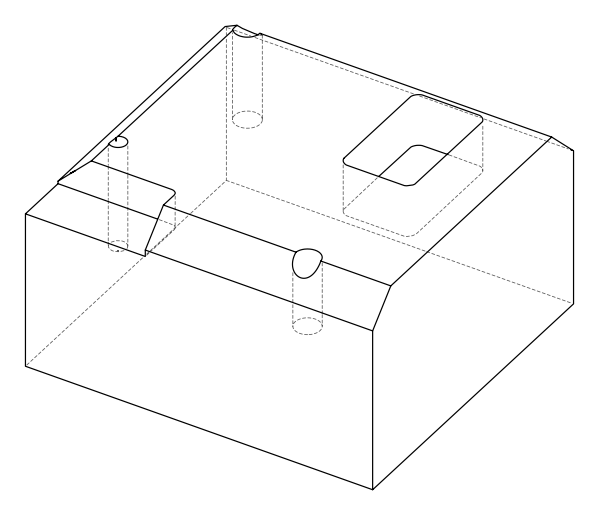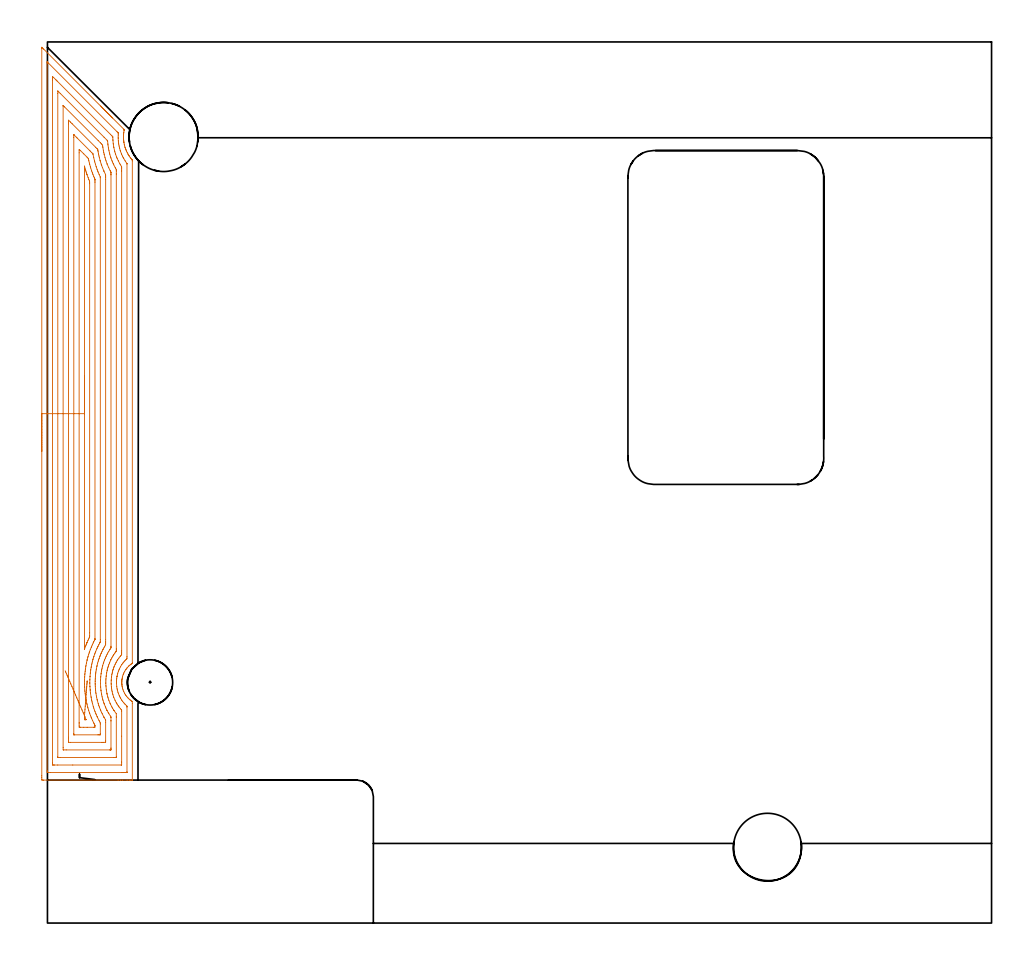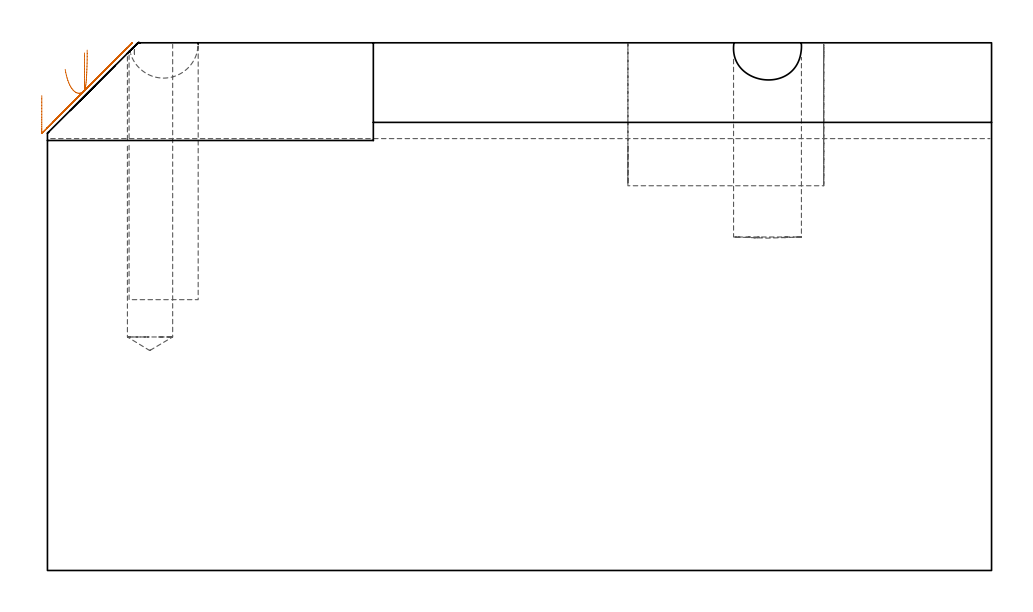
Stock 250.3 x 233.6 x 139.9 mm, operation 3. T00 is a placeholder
(PLAN: 9 operations, 6 tool changes, 76 min)
(1 INDEXABLE_INSERT_DRILL_BLIND_HOLE_FROM_SOLID | STEP1POCKET | NXT0302_007 | 0.22 min | 13118 mm3)
(2 AREA_MILL | FG_CHAMFER_SURFACE | UGT0205_001 | 10.58 min | 37646 mm3)
(3 AREA_MILL_1 | FG_CHAMFER_SURFACE_1 | UGT0205_001 | 13.51 min | 58361 mm3)
(4 AREA_MILL_2 | FG_CHAMFER_SURFACE_2 | UGT0205_001 | 17.55 min | 76101 mm3)
(5 MILL_CORNER_NOTCH_RECTANGULAR | CORNER_NOTCH_RECTANGULAR | NXT0201_009 | Follow Part, ap 2, ae 75% | 18.86 min | 80553 mm3)
(6 MILL_RECTANGULAR_POCKET | POCKET_RECTANGULAR_STRAIGHT | NXT0201_011 | Follow Part, ap 3, ae 75% | 14.23 min | 172552 mm3)
(7 MILL_BLIND_HOLE_FROM_SOLID_MATERIAL | STEP1POCKET_1 | NXT0201_012 | Spiral | 0.67 min | 17382 mm3)
(8 SPOT_DRILL | STEP1POCKET_2 | NXT0321_9005460120000 | 0.03 min | 7 mm3)
(9 DRILL_BLIND_HOLE_INTO_CENTER | STEP1POCKET_2 | UGT0301_515 | 0.34 min | 8913 mm3)
(TOOL NXT0302_007 | Index. Insert Drill 18mm [880-D1800L25-05] | D18 PA176 FL90 Z2)
(TOOL UGT0205_001 | Chamfer Mill 20 x 3 x 45 deg. | D20 FL50 Z2)
(TOOL NXT0201_009 | ENDMILL 8mm [2P460-0800-NA 1630] | D8 FL26 Z6)
(TOOL NXT0201_011 | ENDMILL 12mm [2P460-1200-NA 1630] | D12 FL38 Z6)
(TOOL NXT0201_012 | ENDMILL 16mm [2P460-1600-NA 1630] | D16 FL38 Z6)
(TOOL NXT0321_9005460120000 | NC Spot Drill, 142deg, 12mm, Carbide, Uncoated | D12 PA142 FL30 Z2)
(TOOL UGT0301_515 | Carbide Drill 12.0 mm | D12 PA118 FL101 Z2)
(OP 3 AREA_MILL_1)
G17 G21 G94 G90
T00 M6
G54
G17 G0 G90 X-1.5 Y125.05 S1061 M3
G43 Z149.9 H0
Z125.9
G94 G1 Y125.088 Z125.028 F250.
Y125.202 Z124.163
Y125.391 Z123.312
Y125.653 Z122.48
Y125.987 Z121.674
Y126.39 Z120.9
Y126.859 Z120.164
Y127.39 Z119.472
Y127.979 Z118.829
Y128.622 Z118.24
Y129.314 Z117.708
Y130.05 Z117.24
Y130.824 Z116.837
Y131.63 Z116.503
Y132.462 Z116.241
Y133.314 Z116.052
Y134.179 Z115.938
Y135.05 Z115.9
Y231.912
X-1.495 Y232.172 Z115.905
X-1.493 Y232.182 Z115.906
X-1.472 Y232.172 Z115.928
X-1.365 Y232.065 Z116.035
X-1.002 Y231.704 Z116.394
X14.095 Y216.605 Z131.495
X14.319 Y216.382 Z131.717
X14.481 Y216.221 Z131.876
X14.641 Y216.06 Z132.039
X14.766 Y215.936 Z132.163
X14.924 Y215.779 Z132.319
X15.079 Y215.622 Z132.477
X15.212 Y215.489 Z132.61
X15.366 Y215.336 Z132.761
X15.517 Y215.184 Z132.915
X15.659 Y215.042 Z133.057
X15.809 Y214.894 Z133.204
X15.955 Y214.746 Z133.353
X16.106 Y214.595 Z133.504
X16.251 Y214.451 Z133.647
X16.393 Y214.308 Z133.791
X16.553 Y214.148 Z133.951
X16.693 Y214.009 Z134.089
X16.831 Y213.87 Z134.229
X17. Y213.701 Z134.398
X17.136 Y213.566 Z134.532
X17.269 Y213.432 Z134.667
X20.233 Y210.468 Z137.631
X20.358 Y210.341 Z137.758
X20.319 Y210.126 Z137.716
X20.306 Y210.057 Z137.703
X20.242 Y209.644 Z137.642
X20.237 Y209.611 Z137.637
X20.199 Y209.232 Z137.592
X20.191 Y209.164 Z137.586
X20.163 Y208.718 Z137.561
X20.162 Y208.612 Z137.559
X20.163 Y208.503 Z137.554
X20.16 Y208.31 Z137.553
Y208.227 Z137.559
X20.176 Y207.824 Z137.574
X20.211 Y207.445 Z137.605
X20.216 Y207.378 Z137.612
X20.218 Y207.362 Z137.615
X20.233 Y207.254 Z137.631
X20.243 Y207.181 Z137.641
X20.269 Y206.998 Z137.665
X20.278 Y206.931 Z137.675
X20.36 Y206.485 Z137.76
X20.396 Y206.338 Z137.796
X20.468 Y206.037 Z137.868
X20.579 Y205.657 Z137.977
X20.598 Y205.592 Z137.996
X20.625 Y205.512 Z138.024
X20.702 Y205.291 Z138.097
X20.732 Y205.21 Z138.126
X20.801 Y205.02 Z138.2
X20.811 Y204.993 Z138.211
X20.937 Y204.699 Z138.334
X21.154 Y204.25 Z138.554
X21.359 Y203.87 Z138.756
X21.393 Y203.806 Z138.79
X21.539 Y203.562 Z138.936
X21.629 Y203.423 Z139.026
X21.693 Y203.323 Z139.09
X21.938 Y202.976 Z139.336
X21.982 Y202.914 Z139.38
X22.14 Y202.708 Z139.539
X22.306 Y202.506 Z139.705
X22.335 Y202.471 Z139.735
X22.444 Y202.344 Z139.843
X22.472 Y202.311 Z139.866
X22.498 Y202.273 Z139.885
X22.5 Y202.082 Z139.9
Y68.912
X22.493 Y68.881 Z139.892
X22.489 Y68.868 Z139.888
X22.444 Y68.837 Z139.842
X22.329 Y68.76 Z139.728
X22.202 Y68.666 Z139.601
X22.111 Y68.6 Z139.511
X21.946 Y68.465 Z139.345
X21.693 Y68.257 Z139.09
X21.56 Y68.134 Z138.956
X21.5 Y68.079 Z138.897
X21.144 Y67.685 Z138.542
X21.053 Y67.571 Z138.45
X20.811 Y67.273 Z138.21
X20.786 Y67.236 Z138.185
X20.752 Y67.186 Z138.15
X20.486 Y66.747 Z137.883
X20.45 Y66.677 Z137.847
X20.252 Y66.294 Z137.652
X20.217 Y66.207 Z137.617
X20.08 Y65.869 Z137.477
X19.931 Y65.439 Z137.328
X19.921 Y65.401 Z137.318
X19.908 Y65.337 Z137.304
X19.824 Y64.955 Z137.222
X19.786 Y64.724 Z137.185
X19.753 Y64.508 Z137.147
X19.749 Y64.443 Z137.14
X19.726 Y64.184 Z137.123
X19.723 Y64.134 Z137.117
X19.717 Y64.061 Z137.112
X19.716 Y63.799 Z137.105
X19.714 Y63.615 Z137.109
X19.726 Y63.443 Z137.121
X19.743 Y63.225 Z137.133
X19.745 Y63.167 Z137.139
X19.758 Y63.065 Z137.155
X19.806 Y62.722 Z137.201
X19.819 Y62.655 Z137.214
X19.861 Y62.44 Z137.26
X19.919 Y62.208 Z137.317
X19.93 Y62.162 Z137.329
X20.041 Y61.829 Z137.44
X20.223 Y61.378 Z137.622
X20.436 Y60.936 Z137.834
X20.616 Y60.627 Z138.015
X20.811 Y60.329 Z138.21
X21.028 Y60.043 Z138.427
X21.35 Y59.684 Z138.749
X21.692 Y59.343 Z139.091
X21.914 Y59.15 Z139.313
X21.996 Y59.086 Z139.396
X22.137 Y58.978 Z139.537
X22.371 Y58.811 Z139.769
X22.444 Y58.762 Z139.843
X22.453 Y58.755 Z139.85
X22.5 Y58.719 Z139.883
Y58.186 Z139.9
Y38.077
X22.497 Y37.91 Z139.888
X22.479 Y37.908 Z139.87
X22.106 Y37.9 Z139.505
X21.818 Z139.217
X21.117 Z138.512
X19.882 Z137.279
X19.348 Z136.742
X18.73 Z136.126
X-1.002 Y37.901 Z116.395
X-1.214 Y37.903 Z116.184
X-1.492 Y37.909 Z115.906
X-1.495 Y38.026 Z115.903
X-1.499 Y38.524 Z115.901
X-1.5 Y39.027 Z115.9
Y135.05
X-0.086 Z117.314
Y228.001
X-0.084 Y228.189 Z117.316
X-0.081 Y228.283 Z117.319
X-0.08 Y228.314 Z117.32
X-0.056 Y228.295 Z117.344
X0.032 Y228.212 Z117.432
X0.248 Y228.001 Z117.648
X18.463 Y209.787 Z135.863
X18.737 Y209.508 Z136.137
X18.77 Y209.471 Z136.17
X18.782 Y209.454 Z136.182
Y209.428
X18.779 Y209.339 Z136.179
X18.762 Y208.93 Z136.162
X18.749 Y208.339 Z136.149
X18.757 Y208.041 Z136.157
X18.79 Y207.445 Z136.19
X18.802 Y207.273 Z136.202
X18.823 Y207.082 Z136.223
X18.895 Y206.551 Z136.295
X18.992 Y206.016 Z136.392
X19.073 Y205.657 Z136.473
X19.158 Y205.313 Z136.558
X19.294 Y204.817 Z136.694
X19.312 Y204.764 Z136.712
X19.348 Y204.657 Z136.748
X19.646 Y203.87 Z137.046
X19.895 Y203.317 Z137.295
X20.07 Y202.976 Z137.47
X20.233 Y202.673 Z137.633
X20.587 Y202.082 Z137.987
X21.038 Y201.414 Z138.438
X21.079 Y201.35 Z138.479
X21.081 Y201.327 Z138.481
X21.085 Y201.221 Z138.485
Y70.699
X21.079 Y70.269 Z138.479
X21.067 Y70.067 Z138.467
X20.959 Y69.966 Z138.359
X20.791 Y69.805 Z138.191
X20.516 Y69.519 Z137.916
X20.233 Y69.203 Z137.633
X20.1 Y69.045 Z137.5
X19.994 Y68.912 Z137.394
X19.718 Y68.538 Z137.118
X19.394 Y68.018 Z136.794
X19.383 Y68. Z136.783
X19.348 Y67.933 Z136.748
X19.08 Y67.395 Z136.48
X18.966 Y67.124 Z136.366
X18.821 Y66.762 Z136.221
X18.637 Y66.23 Z136.037
X18.613 Y66.155 Z136.013
X18.597 Y66.095 Z135.997
X18.463 Y65.501 Z135.863
X18.438 Y65.362 Z135.838
X18.434 Y65.337 Z135.834
X18.376 Y64.935 Z135.776
X18.338 Y64.57 Z135.738
X18.328 Y64.443 Z135.728
X18.307 Y64.078 Z135.707
X18.304 Y63.71 Z135.704
X18.305 Y63.549 Z135.705
X18.365 Y62.755 Z135.765
X18.377 Y62.655 Z135.777
X18.463 Y62.086 Z135.863
X18.531 Y61.762 Z135.931
X18.54 Y61.723 Z135.94
X18.554 Y61.669 Z135.954
X18.693 Y61.206 Z136.093
X18.808 Y60.868 Z136.208
X19.047 Y60.278 Z136.447
X19.195 Y59.974 Z136.595
X19.348 Y59.673 Z136.748
X19.71 Y59.08 Z137.11
X19.928 Y58.772 Z137.328
X20.233 Y58.395 Z137.633
X20.415 Y58.187 Z137.815
X20.569 Y58.026 Z137.969
X20.93 Y57.658 Z138.33
X21.079 Y57.507 Z138.479
X21.081 Y57.485 Z138.481
X21.084 Y57.432 Z138.484
X21.086 Y57.325 Z138.486
Y57.293
X21.085 Y40.096 Z138.485
X21.084 Y39.988 Z138.484
X21.081 Y39.935 Z138.481
X21.08 Y39.916 Z138.48
X21.046 Y39.91 Z138.446
X20.637 Y39.902 Z138.037
X20.233 Y39.901 Z137.633
X19.755 Y39.9 Z137.155
X0.767 Z118.167
X0.289 Y39.901 Z117.689
X0.04 Y39.906 Z117.44
X-0.076 Y39.91 Z117.324
X-0.085 Y40.279 Z117.315
Y40.311
X-0.086 Y135.05 Z117.314
X1.328 Z118.728
X1.329 Y223.533 Z118.729
X1.33 Y223.859 Z118.73
X1.334 Y224.426 Z118.734
X1.335 Y224.445 Z118.735
X1.366 Y224.426 Z118.766
X1.652 Y224.146 Z119.052
X2.268 Y223.533 Z119.668
X2.537 Y223.264 Z119.937
X16.693 Y209.107 Z134.093
X17.075 Y208.722 Z134.475
X17.266 Y208.526 Z134.666
X17.311 Y208.478 Z134.711
X17.323 Y208.428 Z134.723
X17.327 Y208.339 Z134.727
X17.358 Y207.667 Z134.758
X17.372 Y207.445 Z134.772
X17.435 Y206.696 Z134.835
X17.454 Y206.551 Z134.854
X17.578 Y205.724 Z134.978
X17.59 Y205.657 Z134.99
X17.593 Y205.642 Z134.993
X17.795 Y204.764 Z135.195
X17.874 Y204.465 Z135.274
X18.052 Y203.87 Z135.452
X18.321 Y203.12 Z135.721
X18.377 Y202.976 Z135.777
X18.463 Y202.771 Z135.863
X18.785 Y202.082 Z136.185
X19.132 Y201.406 Z136.532
X19.261 Y201.188 Z136.661
X19.348 Y201.044 Z136.748
X19.631 Y200.58 Z137.031
X19.656 Y200.537 Z137.056
X19.665 Y200.489 Z137.065
X19.668 Y200.404 Z137.068
X19.67 Y200.295 Z137.07
X19.671 Y199.968 Z137.071
X19.672 Y199.401 Z137.072
X19.671 Y72.16 Z137.071
X19.67 Y71.593 Z137.07
X19.667 Y71.27 Z137.067
X19.665 Y71.161 Z137.065
X19.604 Y71.074 Z137.004
X19.348 Y70.774 Z136.748
X19.314 Y70.734 Z136.714
X19.286 Y70.699 Z136.686
X18.926 Y70.231 Z136.326
X18.622 Y69.805 Z136.022
X18.559 Y69.708 Z135.959
X18.463 Y69.551 Z135.863
X18.23 Y69.147 Z135.63
X18.108 Y68.912 Z135.508
X17.929 Y68.557 Z135.329
X17.694 Y68.018 Z135.094
X17.66 Y67.936 Z135.06
X17.578 Y67.728 Z134.978
X17.424 Y67.28 Z134.824
X17.373 Y67.124 Z134.773
X17.284 Y66.826 Z134.684
X17.227 Y66.585 Z134.627
X17.149 Y66.23 Z134.549
X17.073 Y65.847 Z134.473
X16.99 Y65.337 Z134.39
X16.961 Y65.067 Z134.361
X16.91 Y64.443 Z134.31
X16.898 Y64.237 Z134.298
X16.891 Y63.549 Z134.291
X16.898 Y63.342 Z134.298
X16.95 Y62.655 Z134.35
X16.977 Y62.368 Z134.377
X17.071 Y61.762 Z134.471
X17.152 Y61.331 Z134.552
X17.264 Y60.868 Z134.664
X17.358 Y60.539 Z134.758
X17.514 Y60.039 Z134.914
X17.537 Y59.974 Z134.937
X17.578 Y59.867 Z134.978
X17.916 Y59.08 Z135.316
X18.251 Y58.401 Z135.651
X18.379 Y58.187 Z135.779
X18.463 Y58.053 Z135.863
X18.761 Y57.595 Z136.161
X18.976 Y57.293 Z136.376
X19.348 Y56.835 Z136.748
X19.548 Y56.602 Z136.948
X19.639 Y56.493 Z137.039
X19.66 Y56.467 Z137.06
X19.665 Y56.444 Z137.065
X19.667 Y56.399 Z137.067
X19.671 Y56.073 Z137.071
X19.672 Y49.532 Z137.072
X19.671 Y42.666 Z137.071
X19.667 Y42.099 Z137.067
X19.665 Y41.937 Z137.065
X19.657 Y41.91 Z137.057
X19.61 Y41.905 Z137.01
X19.543 Y41.901 Z136.943
X6.715 Y41.9 Z124.115
X2.734 Z120.134
X1.849 Z119.249
X1.652 Y41.903 Z119.052
X1.456 Y41.908 Z118.856
X1.335 Y41.912 Z118.735
X1.332 Y41.99 Z118.732
X1.331 Y42.099 Z118.731
X1.329 Y42.426 Z118.729
X1.328 Y135.05 Z118.728
X2.743 Z120.143
Y219.957
X2.745 Y220.505 Z120.145
X2.747 Y220.562 Z120.147
X2.748 Y220.588 Z120.148
X2.784 Y220.555 Z120.184
X2.985 Y220.36 Z120.385
X3.394 Y219.957 Z120.794
X3.422 Y219.93 Z120.822
X15.013 Y208.339 Z132.413
X15.809 Y207.541 Z133.209
X15.902 Y207.445 Z133.302
X15.934 Y207.406 Z133.334
X15.943 Y207.371 Z133.343
X15.952 Y207.3 Z133.352
X16.023 Y206.551 Z133.423
X16.048 Y206.31 Z133.448
X16.147 Y205.657 Z133.547
X16.211 Y205.251 Z133.611
X16.313 Y204.764 Z133.713
X16.459 Y204.107 Z133.859
X16.522 Y203.87 Z133.922
X16.693 Y203.261 Z134.093
X16.785 Y202.976 Z134.185
X16.832 Y202.836 Z134.232
X17.115 Y202.082 Z134.515
X17.218 Y201.825 Z134.618
X17.432 Y201.336 Z134.832
X17.501 Y201.188 Z134.901
X17.578 Y201.029 Z134.978
X17.96 Y200.295 Z135.36
X18.101 Y200.034 Z135.501
X18.236 Y199.787 Z135.636
X18.25 Y199.616 Z135.65
X18.253 Y199.401 Z135.653
X18.257 Y198.715 Z135.657
Y198.507
Y72.695
X18.256 Y72.487 Z135.656
X18.252 Y72.144 Z135.652
X18.25 Y72.104 Z135.65
X18.238 Y72.072 Z135.638
X18.2 Y72.017 Z135.6
X18.133 Y71.926 Z135.533
X17.885 Y71.593 Z135.285
X17.757 Y71.413 Z135.157
X17.578 Y71.152 Z134.978
X17.405 Y70.874 Z134.805
X17.301 Y70.699 Z134.701
X17.08 Y70.309 Z134.48
X16.817 Y69.805 Z134.217
X16.776 Y69.722 Z134.176
X16.693 Y69.544 Z134.093
X16.507 Y69.1 Z133.907
X16.431 Y68.912 Z133.831
X16.26 Y68.456 Z133.66
X16.108 Y68.018 Z133.508
X16.036 Y67.788 Z133.436
X15.952 Y67.498 Z133.352
X15.859 Y67.124 Z133.259
X15.849 Y67.083 Z133.249
X15.809 Y66.9 Z133.209
X15.7 Y66.34 Z133.1
X15.682 Y66.23 Z133.082
X15.584 Y65.564 Z132.984
X15.559 Y65.337 Z132.959
X15.511 Y64.744 Z132.911
X15.491 Y64.443 Z132.891
X15.48 Y63.881 Z132.88
X15.477 Y63.549 Z132.877
X15.505 Y62.962 Z132.905
X15.528 Y62.655 Z132.928
X15.59 Y61.983 Z132.99
X15.624 Y61.762 Z133.024
X15.761 Y60.916 Z133.161
X15.77 Y60.868 Z133.17
X15.809 Y60.682 Z133.209
X15.994 Y59.974 Z133.394
X16.069 Y59.711 Z133.469
X16.278 Y59.08 Z133.678
X16.597 Y58.284 Z133.997
X16.639 Y58.187 Z134.039
X16.693 Y58.065 Z134.093
X17.077 Y57.293 Z134.477
X17.26 Y56.972 Z134.66
X17.578 Y56.45 Z134.978
X17.61 Y56.399 Z135.01
X17.668 Y56.308 Z135.068
X18.25 Y55.505 Z135.65
X18.256 Y54.821 Z135.656
X18.257 Y54.612 Z135.657
Y44.095
X18.255 Y43.996 Z135.655
X18.253 Y43.937 Z135.653
X18.251 Y43.912 Z135.651
X18.231 Y43.91 Z135.631
X18.014 Y43.905 Z135.414
X17.578 Y43.9 Z134.978
X3.422 Z120.822
X2.983 Y43.904 Z120.383
X2.771 Y43.908 Z120.171
X2.75 Y43.91 Z120.15
X2.748 Y43.925 Z120.148
X2.745 Y43.964 Z120.145
X2.743 Y44.02 Z120.143
Y135.05
X4.157 Z121.557
X4.158 Y216.533 Z121.558
X4.161 Y216.685 Z121.561
X4.163 Y216.724 Z121.563
X4.164 Y216.725 Z121.564
X4.178 Y216.716 Z121.578
X4.236 Y216.664 Z121.636
X4.307 Y216.595 Z121.707
X4.52 Y216.382 Z121.92
X13.457 Y207.445 Z130.857
X14.039 Y206.859 Z131.439
X14.34 Y206.551 Z131.74
X14.61 Y206.254 Z132.01
X14.655 Y205.928 Z132.055
X14.696 Y205.657 Z132.096
X14.817 Y204.871 Z132.217
X14.837 Y204.764 Z132.237
X14.924 Y204.323 Z132.324
X15.024 Y203.87 Z132.424
X15.054 Y203.738 Z132.454
X15.253 Y202.976 Z132.653
X15.387 Y202.509 Z132.787
X15.522 Y202.082 Z132.922
X15.809 Y201.28 Z133.209
X15.842 Y201.188 Z133.242
X15.864 Y201.133 Z133.264
X16.232 Y200.295 Z133.632
X16.63 Y199.465 Z134.03
X16.693 Y199.341 Z134.093
X16.784 Y199.159 Z134.184
X16.821 Y199.081 Z134.221
X16.836 Y199.045 Z134.236
X16.838 Y198.961 Z134.238
X16.842 Y198.658 Z134.242
X16.843 Y198.507 Z134.243
Y198.356
Y73.381
X16.842 Y73.23 Z134.242
X16.839 Y73.078 Z134.239
X16.836 Y72.981 Z134.236
X16.804 Y72.916 Z134.204
X16.693 Y72.747 Z134.093
X16.59 Y72.591 Z133.99
X16.522 Y72.487 Z133.922
X16.253 Y72.038 Z133.653
X15.991 Y71.593 Z133.391
X15.926 Y71.474 Z133.326
X15.809 Y71.25 Z133.209
X15.628 Y70.882 Z133.028
X15.542 Y70.699 Z132.942
X15.354 Y70.265 Z132.754
X15.165 Y69.805 Z132.565
X15.097 Y69.631 Z132.497
X14.924 Y69.164 Z132.324
X14.86 Y68.977 Z132.26
X14.839 Y68.912 Z132.239
X14.654 Y68.291 Z132.054
X14.584 Y68.018 Z131.984
X14.482 Y67.571 Z131.882
X14.389 Y67.124 Z131.789
X14.331 Y66.829 Z131.731
X14.237 Y66.23 Z131.637
X14.212 Y66.056 Z131.612
X14.132 Y65.337 Z131.532
X14.125 Y65.25 Z131.525
X14.071 Y64.443 Z131.471
X14.069 Y64.412 Z131.469
X14.056 Y63.549 Z131.456
X14.057 Y63.532 Z131.457
X14.101 Y62.655 Z131.501
X14.106 Y62.588 Z131.506
X14.184 Y61.762 Z131.584
X14.202 Y61.597 Z131.602
X14.32 Y60.868 Z131.72
X14.379 Y60.525 Z131.779
X14.491 Y59.974 Z131.891
X14.645 Y59.362 Z132.045
X14.725 Y59.08 Z132.125
X14.924 Y58.437 Z132.324
X15.01 Y58.187 Z132.41
X15.06 Y58.049 Z132.46
X15.375 Y57.293 Z132.775
X15.494 Y57.013 Z132.894
X15.763 Y56.445 Z133.163
X15.786 Y56.399 Z133.186
X15.809 Y56.355 Z133.209
X16.108 Y55.808 Z133.508
X16.289 Y55.505 Z133.689
X16.693 Y54.869 Z134.093
X16.832 Y54.656 Z134.232
X16.836 Y54.612 Z134.236
X16.839 Y54.464 Z134.239
X16.843 Y53.718 Z134.243
Y53.567
Y46.417
X16.841 Y46.265 Z134.241
X16.836 Y45.964 Z134.236
X16.832 Y45.909 Z134.232
X16.817 Y45.906 Z134.217
X16.776 Y45.903 Z134.176
X16.693 Y45.901 Z134.093
X16.469 Y45.9 Z133.869
X4.967 Y45.901 Z122.367
X4.307 Y45.908 Z121.707
X4.213 Y45.91 Z121.613
X4.164 Y45.921 Z121.564
X4.157 Y46.568 Z121.557
Y135.05
X5.571 Z122.971
X5.572 Y211.914 Z122.972
X5.574 Y212.421 Z122.974
X5.578 Y212.807 Z122.978
X5.582 Y212.86 Z122.982
X5.64 Y212.807 Z123.04
X6.076 Y212.375 Z123.476
X6.539 Y211.914 Z123.939
X12.795 Y205.657 Z130.195
X13.154 Y205.295 Z130.554
X13.284 Y205.16 Z130.684
X13.314 Y205.126 Z130.714
X13.33 Y205.067 Z130.73
X13.349 Y204.963 Z130.749
X13.384 Y204.764 Z130.784
X13.433 Y204.482 Z130.833
X13.551 Y203.87 Z130.951
X13.659 Y203.36 Z131.059
X13.75 Y202.976 Z131.15
X13.952 Y202.17 Z131.352
X13.977 Y202.082 Z131.377
X14.039 Y201.87 Z131.439
X14.257 Y201.188 Z131.657
X14.376 Y200.848 Z131.776
X14.584 Y200.295 Z131.984
X14.924 Y199.469 Z132.324
X14.953 Y199.401 Z132.353
X14.975 Y199.349 Z132.375
X15.37 Y198.507 Z132.77
X15.422 Y198.377 Z132.822
X15.424 Y198.252 Z132.824
X15.427 Y197.999 Z132.827
X15.429 Y197.613 Z132.829
Y197.103
Y75.168
X15.428 Y74.659 Z132.828
X15.426 Y74.274 Z132.826
X15.422 Y73.771 Z132.822
X15.195 Y73.381 Z132.595
X15.095 Y73.208 Z132.495
X14.924 Y72.908 Z132.324
X14.776 Y72.636 Z132.176
X14.698 Y72.487 Z132.098
X14.477 Y72.044 Z131.877
X14.268 Y71.593 Z131.668
X14.198 Y71.433 Z131.598
X14.039 Y71.061 Z131.439
X13.936 Y70.804 Z131.336
X13.896 Y70.699 Z131.296
X13.698 Y70.15 Z131.098
X13.578 Y69.805 Z130.978
X13.476 Y69.48 Z130.876
X13.308 Y68.912 Z130.708
X13.275 Y68.789 Z130.675
X13.154 Y68.294 Z130.554
X13.105 Y68.068 Z130.505
X13.095 Y68.018 Z130.495
X12.96 Y67.32 Z130.36
X12.928 Y67.124 Z130.328
X12.84 Y66.548 Z130.24
X12.801 Y66.23 Z130.201
X12.749 Y65.746 Z130.149
X12.714 Y65.337 Z130.114
X12.687 Y64.915 Z130.087
X12.661 Y64.443 Z130.061
X12.654 Y64.055 Z130.054
X12.648 Y63.549 Z130.048
X12.663 Y63.152 Z130.063
X12.688 Y62.655 Z130.088
X12.72 Y62.201 Z130.12
X12.759 Y61.762 Z130.159
X12.815 Y61.211 Z130.215
X12.868 Y60.868 Z130.268
X12.985 Y60.145 Z130.385
X13.018 Y59.974 Z130.418
X13.154 Y59.3 Z130.554
X13.209 Y59.08 Z130.609
X13.228 Y59.006 Z130.628
X13.458 Y58.187 Z130.858
X13.597 Y57.739 Z130.997
X13.747 Y57.293 Z131.147
X14.039 Y56.55 Z131.439
X14.1 Y56.399 Z131.5
X14.145 Y56.292 Z131.545
X14.371 Y55.793 Z131.771
X14.512 Y55.505 Z131.912
X14.924 Y54.692 Z132.324
X14.967 Y54.612 Z132.367
X15.021 Y54.513 Z132.421
X15.373 Y53.932 Z132.773
X15.416 Y53.86 Z132.816
X15.422 Y53.812 Z132.822
X15.424 Y53.718 Z132.824
X15.428 Y53.208 Z132.828
Y48.355
X15.427 Y48.1 Z132.827
X15.424 Y47.973 Z132.824
X15.422 Y47.918 Z132.822
X15.366 Y47.909 Z132.766
X14.924 Y47.903 Z132.324
X14.489 Y47.9 Z131.889
X6.076 Y47.901 Z123.476
X5.638 Y47.904 Z123.038
X5.582 Y47.91 Z122.982
X5.578 Y47.964 Z122.978
X5.574 Y48.355 Z122.974
X5.572 Y48.865 Z122.972
X5.571 Y49.249 Z122.971
Y135.05
X6.985 Z124.385
Y208.339
X6.988 Y208.756 Z124.388
X6.991 Y208.963 Z124.391
X6.992 Y208.998 Z124.392
X7.026 Y208.968 Z124.426
X7.09 Y208.908 Z124.49
X7.664 Y208.339 Z125.064
X7.846 Y208.157 Z125.246
X11.24 Y204.764 Z128.64
X11.385 Y204.618 Z128.785
X11.756 Y204.244 Z129.156
X11.942 Y204.053 Z129.342
X12.034 Y203.957 Z129.434
X12.064 Y203.911 Z129.464
X12.074 Y203.87 Z129.474
X12.254 Y202.991 Z129.654
X12.27 Y202.922 Z129.67
X12.473 Y202.082 Z129.873
X12.543 Y201.806 Z129.943
X12.714 Y201.188 Z130.114
X12.908 Y200.543 Z130.308
X12.992 Y200.295 Z130.392
X13.154 Y199.834 Z130.554
X13.318 Y199.401 Z130.718
X13.423 Y199.129 Z130.823
X13.69 Y198.507 Z131.09
X13.997 Y197.806 Z131.397
X14.008 Y197.745 Z131.408
X14.014 Y197.639 Z131.414
Y197.613
Y75.168
X14.01 Y74.734 Z131.41
X14.008 Y74.52 Z131.408
X13.936 Y74.378 Z131.336
X13.882 Y74.274 Z131.282
X13.627 Y73.797 Z131.027
X13.411 Y73.381 Z130.811
X13.325 Y73.208 Z130.725
X13.154 Y72.848 Z130.554
X13.043 Y72.599 Z130.443
X12.995 Y72.487 Z130.395
X12.783 Y71.968 Z130.183
X12.634 Y71.593 Z130.034
X12.534 Y71.326 Z129.934
X12.306 Y70.699 Z129.706
X12.296 Y70.672 Z129.696
X12.27 Y70.59 Z129.67
X12.091 Y69.986 Z129.491
X12.04 Y69.805 Z129.44
X11.903 Y69.282 Z129.303
X11.816 Y68.912 Z129.216
X11.738 Y68.555 Z129.138
X11.628 Y68.018 Z129.028
X11.589 Y67.811 Z128.989
X11.477 Y67.124 Z128.877
X11.465 Y67.043 Z128.865
X11.385 Y66.429 Z128.785
X11.366 Y66.25 Z128.766
X11.364 Y66.23 Z128.764
X11.295 Y65.427 Z128.695
X11.289 Y65.337 Z128.689
X11.248 Y64.581 Z128.648
X11.244 Y64.443 Z128.644
X11.233 Y63.702 Z128.633
X11.234 Y63.549 Z128.634
X11.26 Y62.781 Z128.66
X11.267 Y62.655 Z128.667
X11.322 Y61.825 Z128.722
X11.328 Y61.762 Z128.728
X11.385 Y61.153 Z128.785
X11.416 Y60.868 Z128.816
X11.42 Y60.832 Z128.82
X11.56 Y59.974 Z128.96
X11.598 Y59.759 Z128.998
X11.731 Y59.08 Z129.131
X11.826 Y58.635 Z129.226
X11.942 Y58.187 Z129.342
X12.149 Y57.415 Z129.549
X12.186 Y57.293 Z129.586
X12.27 Y57.029 Z129.67
X12.482 Y56.399 Z129.882
X12.614 Y56.051 Z130.014
X12.835 Y55.505 Z130.235
X12.93 Y55.279 Z130.33
X13.154 Y54.76 Z130.554
X13.223 Y54.612 Z130.623
X13.287 Y54.477 Z130.687
X13.676 Y53.718 Z131.076
X13.859 Y53.357 Z131.259
X14.008 Y53.062 Z131.408
X14.014 Y52.849 Z131.414
Y52.824
Y50.143
X14.008 Y49.928 Z131.408
X14.003 Y49.91 Z131.403
X13.923 Y49.906 Z131.323
X13.795 Y49.902 Z131.195
X13.635 Y49.901 Z131.035
X13.394 Y49.9 Z130.794
X7.074 Y49.901 Z124.474
X7.047 Y49.902 Z124.447
X7.022 Y49.905 Z124.422
X6.999 Y49.909 Z124.399
X6.992 Y49.938 Z124.392
X6.986 Y50.117 Z124.386
Y50.143
X6.985 Y135.05 Z124.385
X8.399 Z125.799
X8.4 Y204.203 Z125.8
X8.404 Y204.764 Z125.804
X8.407 Y205.091 Z125.807
X8.73 Y204.815 Z126.13
X8.787 Y204.764 Z126.187
X9.615 Y203.938 Z127.015
X10.5 Y203.053 Z127.9
X10.577 Y202.976 Z127.977
X10.656 Y202.894 Z128.056
X10.815 Y202.727 Z128.215
X10.851 Y202.621 Z128.251
X10.979 Y202.082 Z128.379
X11.131 Y201.445 Z128.531
X11.197 Y201.188 Z128.597
X11.385 Y200.483 Z128.785
X11.44 Y200.295 Z128.84
X11.465 Y200.214 Z128.865
X11.727 Y199.401 Z129.127
X11.918 Y198.862 Z129.318
X12.054 Y198.507 Z129.454
X12.27 Y197.961 Z129.67
X12.415 Y197.613 Z129.815
X12.522 Y197.358 Z129.922
X12.575 Y197.223 Z129.975
X12.594 Y197.171 Z129.994
X12.596 Y197.139 Z129.996
X12.599 Y196.999 Z129.999
X12.6 Y196.72 Z130.
Y196.385
Y75.448
X12.599 Y75.308 Z129.999
X12.596 Y75.239 Z129.996
X12.593 Y75.207 Z129.993
X12.576 Y75.168 Z129.976
X12.472 Y74.963 Z129.872
X12.27 Y74.568 Z129.67
X12.172 Y74.373 Z129.572
X12.125 Y74.274 Z129.525
X11.894 Y73.76 Z129.294
X11.728 Y73.381 Z129.128
X11.626 Y73.137 Z129.026
X11.385 Y72.548 Z128.785
X11.368 Y72.504 Z128.768
X11.362 Y72.487 Z128.762
X11.135 Y71.846 Z128.535
X11.047 Y71.593 Z128.447
X10.915 Y71.174 Z128.315
X10.77 Y70.699 Z128.17
X10.71 Y70.487 Z128.11
X10.529 Y69.805 Z127.929
X10.523 Y69.782 Z127.923
X10.5 Y69.683 Z127.9
X10.364 Y69.05 Z127.764
X10.335 Y68.912 Z127.735
X10.218 Y68.303 Z127.618
X10.172 Y68.018 Z127.572
X10.097 Y67.531 Z127.497
X10.042 Y67.124 Z127.442
X9.995 Y66.741 Z127.395
X9.944 Y66.23 Z127.344
X9.917 Y65.926 Z127.317
X9.874 Y65.337 Z127.274
X9.859 Y65.09 Z127.259
X9.832 Y64.443 Z127.232
X9.826 Y64.23 Z127.226
X9.82 Y63.549 Z127.22
X9.824 Y63.338 Z127.224
X9.851 Y62.655 Z127.251
X9.864 Y62.404 Z127.264
X9.909 Y61.762 Z127.309
X9.935 Y61.438 Z127.335
X9.992 Y60.868 Z127.392
X10.039 Y60.439 Z127.439
X10.112 Y59.974 Z127.512
X10.209 Y59.374 Z127.609
X10.264 Y59.08 Z127.664
X10.422 Y58.266 Z127.822
X10.439 Y58.187 Z127.839
X10.5 Y57.919 Z127.9
X10.666 Y57.293 Z128.066
X10.729 Y57.061 Z128.129
X10.926 Y56.399 Z128.326
X11.126 Y55.767 Z128.526
X11.217 Y55.505 Z128.617
X11.385 Y55.063 Z128.785
X11.566 Y54.612 Z128.966
X11.694 Y54.299 Z129.094
X11.953 Y53.718 Z129.353
X12.27 Y53.06 Z129.67
X12.387 Y52.824 Z129.787
X12.509 Y52.582 Z129.909
X12.583 Y52.426 Z129.983
X12.593 Y52.349 Z129.993
X12.594 Y52.21 Z129.994
X12.593 Y51.93 Z129.993
X12.298 Y51.902 Z129.698
X10.53 Y51.9 Z127.93
X9.615 Z127.015
X8.759 Y51.901 Z126.159
X8.73 Y51.903 Z126.13
X8.407 Y51.93 Z125.807
X8.403 Y52.261 Z125.803
X8.4 Y52.824 Z125.8
Y53.158
X8.399 Y135.05 Z125.799
X9.814 Z127.214
X9.815 Y200.59 Z127.215
X9.817 Y200.649 Z127.217
X9.819 Y200.66 Z127.219
X9.82 Z127.22
X9.856 Y200.535 Z127.256
X10.037 Y199.869 Z127.437
X10.176 Y199.401 Z127.576
X10.271 Y199.09 Z127.671
X10.431 Y198.577 Z127.831
X10.455 Y198.507 Z127.855
X10.5 Y198.381 Z127.9
X10.788 Y197.613 Z128.188
X10.973 Y197.136 Z128.373
X11.139 Y196.72 Z128.539
X11.172 Y196.631 Z128.572
X11.179 Y196.546 Z128.579
X11.183 Y196.373 Z128.583
X11.186 Y196.027 Z128.586
Y76.956
X11.185 Y76.264 Z128.585
X11.183 Y76.062 Z128.583
X11.179 Y75.891 Z128.579
X11.119 Y75.751 Z128.519
X11.02 Y75.536 Z128.42
X10.849 Y75.168 Z128.249
X10.74 Y74.926 Z128.14
X10.5 Y74.385 Z127.9
X10.467 Y74.307 Z127.867
X10.454 Y74.274 Z127.854
X10.295 Y73.882 Z127.695
X10.212 Y73.671 Z127.612
X10.1 Y73.381 Z127.5
X9.855 Y72.718 Z127.255
X9.825 Y72.644 Z127.225
X9.821 Y72.637 Z127.221
X9.818 Y72.67 Z127.218
X9.815 Y72.815 Z127.215
X9.814 Y72.93 Z127.214
Y73.18
Y135.05
Y135.922 Z127.252
Y136.787 Z127.366
Y137.638 Z127.554
Y138.47 Z127.817
Y139.276 Z128.151
Y140.05 Z128.553
Y140.786 Z129.022
Y141.478 Z129.553
Y142.121 Z130.143
Y142.711 Z130.786
Y143.242 Z131.478
Y143.71 Z132.214
Y144.113 Z132.988
Y144.447 Z133.793
Y144.709 Z134.625
Y144.898 Z135.477
Y145.012 Z136.342
Y145.05 Z137.214
G0 Z149.9
X4.704 Y66.882
Z132.854
G1 X4.844 Y66.555 Z132.057
X5.011 Y66.166 Z131.294
X5.204 Y65.718 Z130.571
X5.421 Y65.213 Z129.894
X5.66 Y64.656 Z129.266
X5.919 Y64.051 Z128.694
X6.198 Y63.402 Z128.182
X6.493 Y62.715 Z127.733
X6.802 Y61.994 Z127.351
X7.123 Y61.245 Z127.038
X7.454 Y60.475 Z126.798
X7.792 Y59.688 Z126.632
X8.134 Y58.89 Z126.541
X8.478 Y58.089 Z126.526
X8.821 Y57.289 Z126.587
X9.161 Y56.497 Z126.724
X9.495 Y55.719 Z126.936
X9.82 Y54.962 Z127.22
X9.83 Y54.939 Z127.23
X9.862 Y54.853 Z127.262
X9.916 Y54.701 Z127.316
X9.948 Y54.612 Z127.348
X10.195 Y53.965 Z127.595
X10.21 Y53.919 Z127.61
X10.212 Y53.907 Z127.612
X10.211 Y53.905 Z127.611
X10.176 Y53.903 Z127.576
X10.032 Z127.432
X9.889 Y53.907 Z127.289
X9.824 Y53.91 Z127.224
X9.821 Y53.997 Z127.221
X9.815 Y54.409 Z127.215
Y54.612
X9.816 Y54.832 Z127.216
X9.819 Y54.943 Z127.219
X9.82 Y54.962 Z127.22
X9.887 Y55.825 Z127.325
X9.953 Y56.676 Z127.505
X10.017 Y57.508 Z127.759
X10.079 Y58.315 Z128.084
X10.139 Y59.091 Z128.479
X10.197 Y59.829 Z128.94
X10.25 Y60.525 Z129.464
X10.3 Y61.172 Z130.047
X10.346 Y61.766 Z130.684
X10.388 Y62.303 Z131.371
X10.425 Y62.778 Z132.102
X10.456 Y63.187 Z132.871
X10.483 Y63.528 Z133.674
X10.504 Y63.798 Z134.503
X10.519 Y63.995 Z135.353
X10.528 Y64.118 Z136.216
X10.532 Y64.165 Z137.087
X10.53 Y64.136 Z137.959
G0 Z149.9
M5
M2
